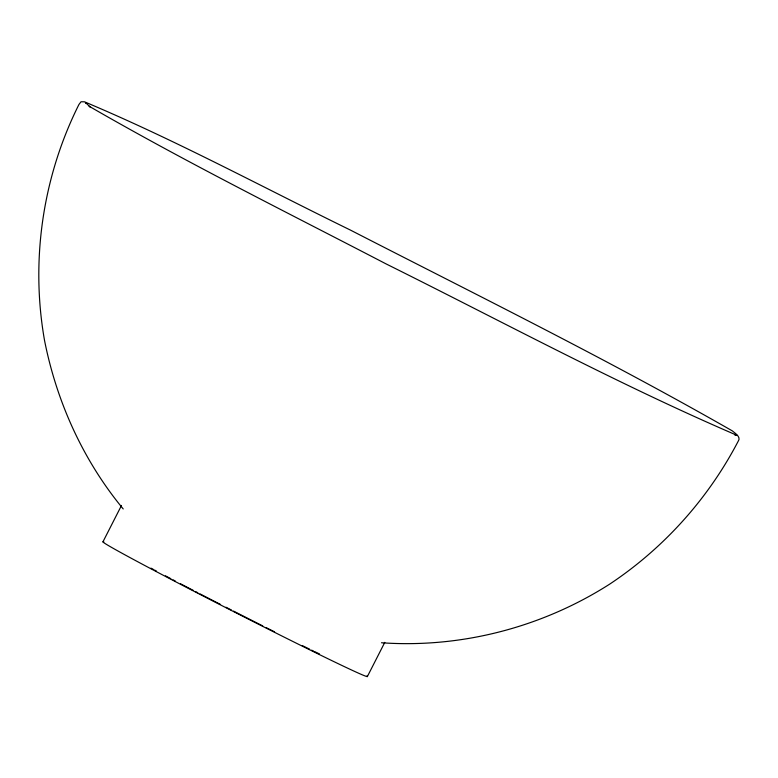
<?xml version="1.0" encoding="UTF-8"?>
<svg xmlns="http://www.w3.org/2000/svg" width="778" height="778" viewBox="0 0 778 778"><rect width="100%" height="100%" fill="white"/><g stroke="black" fill="none" stroke-linecap="round" stroke-linejoin="round"><path stroke-width="1.17" d="M102.949 541.828L121.485 505.467M367.352 676.578L384.799 642.356M734.733 434.97L737.038 435.359C617.362 383.865 502.5 321.742 385.869 263.8C286.528 212.141 186.107 162.31 89.139 106.246L90.083 106.926L85.415 102.492L86.125 103.445M381.502 642.764C461.442 648.346 542.295 627.204 609.758 584.084C663.741 548.208 708.106 498.873 738.098 441.418C741.502 437.071 735.122 433.336 732.361 430.905C607.462 359.446 478.305 295.737 350.333 230.035C261.972 186.837 175.186 139.904 84.462 101.801L81.029 101.772L78.938 104.495C42.615 176.985 30.42 260.64 44.541 340.482C56.706 401.963 83.197 460.537 123.216 508.938M366.827 675.975A148.384 2.849 27 0 1 233.274 611.44A148.384 2.849 27 0 1 103.873 541.965M319.495 653.958A126.221 2.422 27 0 1 314.769 651.672M313.544 651.079A126.221 2.422 27 0 1 311.618 650.145M309.644 649.183A126.221 2.422 27 0 1 302.35 645.604M274.585 631.833A126.221 2.422 27 0 1 265.969 627.515M262.721 625.882A126.221 2.422 27 0 1 233.556 611.109M231.397 610.01A126.221 2.422 27 0 1 225.96 607.229M220.524 604.448A126.221 2.422 27 0 1 200.024 593.896M197.797 592.748A126.221 2.422 27 0 1 195.579 591.591M193.372 590.453A126.221 2.422 27 0 1 180.584 583.792M175.274 581.01A126.221 2.422 27 0 1 173.037 579.834M170.82 578.667A126.221 2.422 27 0 1 165.422 575.827M156.378 571.023A126.221 2.422 27 0 1 154.501 570.021M153.315 569.389A126.221 2.422 27 0 1 150.99 568.144"/></g></svg>
